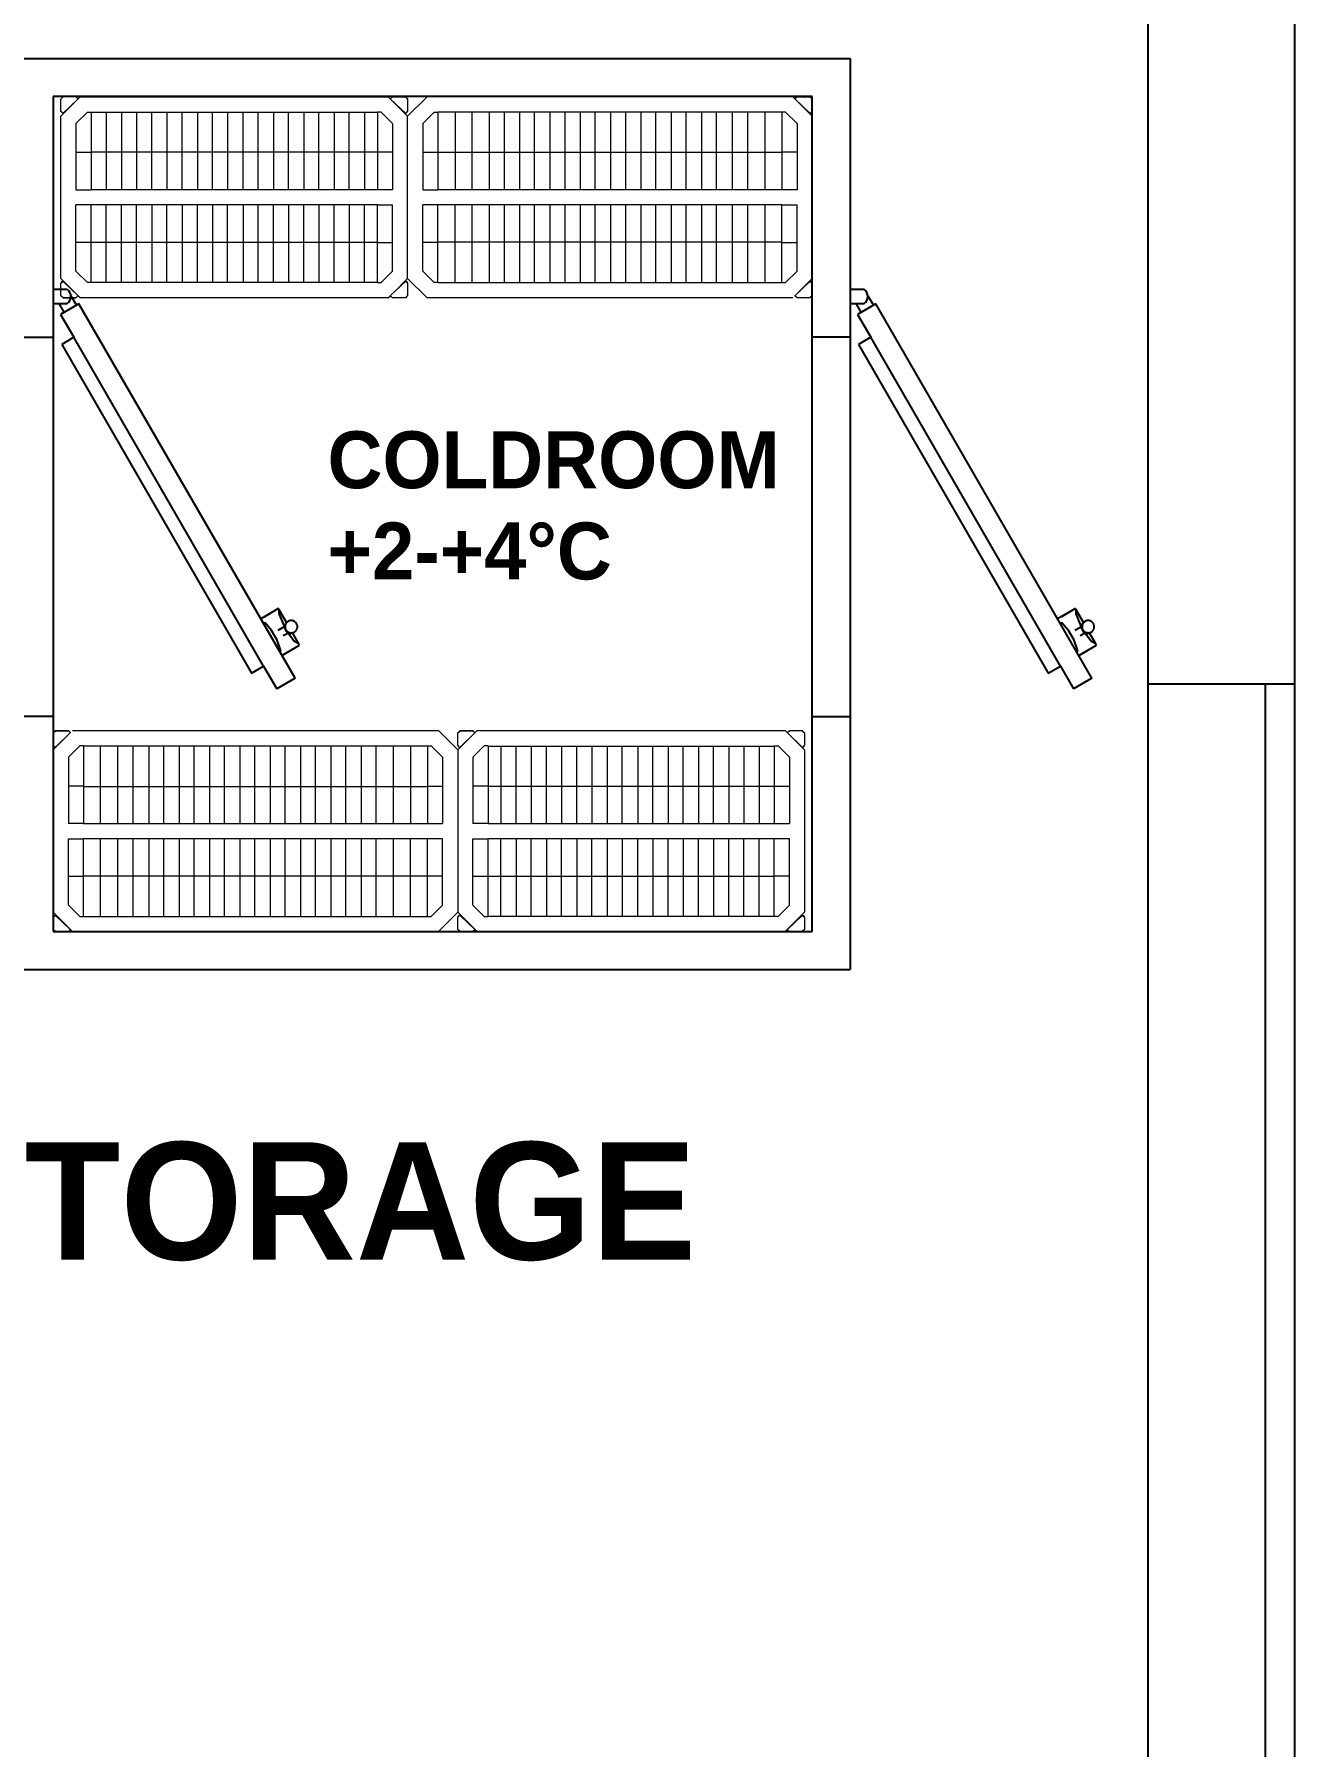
# Model space of a CAD drawing. Header units: inches. Extents: x 484217 to 497210, y -26946 to -21493.
# Drawn here: x 494274.1 to 494370.8, y -26048.6 to -25917.3 of the extents above; entities that cross this region are included whole.
import ezdxf

# ---------------------------------------------------------------- set-up
doc = ezdxf.new("R2010")
doc.units = ezdxf.units.IN
doc.header["$LTSCALE"] = 20
doc.header["$MEASUREMENT"] = 0
doc.linetypes.add('AUSGEZOGEN', pattern=[0])
for name, color, linetype in [('A-Door', 1, 'Continuous'), ('A-GLASS', 4, 'Continuous'), ('A-WALL', 7, 'Continuous'), ('I-WALL-IN', 3, 'Continuous'), ('k3-coldrooms', 3, 'Continuous'), ('K3-TEXT', 167, 'AUSGEZOGEN')]:
    doc.layers.add(name, color=color, linetype=linetype)
doc.layers.add('TC-EQUIPMENT', color=251, linetype='Continuous', lineweight=5)
doc.styles.get("Standard").update_dxf_attribs({"font": ''})
doc.styles.get('Standard').set_extended_font_data('MicrogrammaSSi', bold=True)

msp = doc.modelspace()

# ---------------------------------------------------------------- linework, layer by layer
at = {"layer": 'A-Door', "linetype": 'AUSGEZOGEN'}
for p, q in [((494336.7, -25929.49), (494336.7, -25930.12)), ((494336.7, -25929.49), (494336.7, -25930.12)), ((494276.68, -25936.86), (494275.6, -25936.86)), ((494275.6, -25936.87), (494275.6, -25937.94)), ((494275.6, -25936.87), (494275.6, -25937.94)), ((494276.68, -25936.87), (494275.6, -25936.87)), ((494337.78, -25936.86), (494336.7, -25936.86)), ((494337.78, -25936.87), (494336.7, -25936.87)), ((494275.6, -25937.94), (494276.68, -25937.95)), ((494276.44, -25938.61), (494276.06, -25937.95)), ((494277.57, -25937.96), (494276.16, -25938.77)), ((494276.96, -25937.35), (494277.38, -25938.07)), ((494294.14, -25966.67), (494277.57, -25937.96)), ((494336.7, -25937.94), (494337.78, -25937.95)), ((494337.54, -25938.61), (494337.15, -25937.95)), ((494338.67, -25937.96), (494337.26, -25938.77)), ((494338.05, -25937.35), (494338.48, -25938.07)), ((494355.24, -25966.67), (494338.67, -25937.96)), ((494276.16, -25938.77), (494277.18, -25940.53)), ((494337.26, -25938.77), (494338.28, -25940.53)), ((494277.19, -25940.53), (494276.25, -25941.07)), ((494291.73, -25965.73), (494277.19, -25940.53)), ((494338.29, -25940.53), (494337.35, -25941.07)), ((494352.83, -25965.73), (494338.29, -25940.53)), ((494276.25, -25941.07), (494290.79, -25966.27)), ((494337.35, -25941.07), (494351.89, -25966.27)), ((494292.87, -25961.32), (494291.51, -25962.11)), ((494291.82, -25961.93), (494292.85, -25961.33)), ((494292.85, -25961.33), (494292.85, -25961.33)), ((494292.86, -25961.33), (494292.85, -25961.33)), ((494292.93, -25961.43), (494292.87, -25961.32)), ((494292.92, -25961.79), (494292.93, -25961.43)), ((494292.92, -25961.79), (494293.22, -25962.49)), ((494293.49, -25962.39), (494292.93, -25961.43)), ((494353.97, -25961.32), (494352.61, -25962.11)), ((494352.92, -25961.93), (494353.95, -25961.33)), ((494353.95, -25961.33), (494353.95, -25961.33)), ((494353.96, -25961.33), (494353.95, -25961.33)), ((494354.03, -25961.43), (494353.97, -25961.32)), ((494354.02, -25961.79), (494354.03, -25961.43)), ((494354.02, -25961.79), (494354.32, -25962.49)), ((494354.58, -25962.39), (494354.03, -25961.43)), ((494291.66, -25962.36), (494291.84, -25962.42)), ((494292.34, -25963), (494291.84, -25962.42)), ((494292.78, -25963.75), (494292.34, -25963)), ((494293.31, -25962.73), (494292.83, -25963.01)), ((494293.22, -25962.49), (494293.29, -25962.62)), ((494293.23, -25963.4), (494293.59, -25963.2)), ((494293.5, -25962.38), (494293.28, -25962.64)), ((494293.28, -25962.64), (494293.35, -25962.86)), ((494293.28, -25962.64), (494293.28, -25962.64)), ((494293.35, -25962.86), (494293.47, -25963.08)), ((494293.39, -25962.59), (494293.38, -25962.63)), ((494293.38, -25962.63), (494293.38, -25962.68)), ((494293.38, -25962.68), (494293.38, -25962.72)), ((494293.38, -25962.72), (494293.38, -25962.76)), ((494293.38, -25962.76), (494293.38, -25962.8)), ((494293.38, -25962.8), (494293.39, -25962.84)), ((494293.41, -25962.55), (494293.39, -25962.59)), ((494293.39, -25962.84), (494293.41, -25962.88)), ((494293.42, -25962.52), (494293.41, -25962.55)), ((494293.41, -25962.88), (494293.42, -25962.92)), ((494293.44, -25962.48), (494293.42, -25962.52)), ((494293.42, -25962.92), (494293.44, -25962.95)), ((494293.46, -25962.44), (494293.44, -25962.48)), ((494293.44, -25962.95), (494293.46, -25962.99)), ((494293.49, -25962.41), (494293.46, -25962.44)), ((494293.46, -25962.99), (494293.49, -25963.02)), ((494293.47, -25963.08), (494293.63, -25963.25)), ((494293.52, -25962.38), (494293.49, -25962.41)), ((494293.49, -25963.02), (494293.52, -25963.05)), ((494293.51, -25962.37), (494293.5, -25962.38)), ((494293.55, -25962.35), (494293.52, -25962.38)), ((494293.52, -25963.05), (494293.55, -25963.08)), ((494293.58, -25962.33), (494293.55, -25962.35)), ((494293.55, -25963.08), (494293.58, -25963.1)), ((494293.61, -25962.31), (494293.58, -25962.33)), ((494293.58, -25963.1), (494293.61, -25963.13)), ((494293.65, -25962.29), (494293.61, -25962.31)), ((494293.61, -25963.13), (494293.65, -25963.14)), ((494293.63, -25963.25), (494293.65, -25963.26)), ((494293.69, -25962.27), (494293.65, -25962.29)), ((494293.65, -25963.14), (494293.69, -25963.16)), ((494293.65, -25963.26), (494293.94, -25963.22)), ((494293.66, -25963.26), (494294.11, -25963.85)), ((494293.73, -25962.26), (494293.69, -25962.27)), ((494293.69, -25963.16), (494293.73, -25963.17)), ((494293.77, -25962.25), (494293.73, -25962.26)), ((494293.73, -25963.17), (494293.77, -25963.18)), ((494293.81, -25962.25), (494293.77, -25962.25)), ((494293.77, -25963.18), (494293.81, -25963.19)), ((494293.85, -25962.24), (494293.81, -25962.25)), ((494293.85, -25963.19), (494293.81, -25963.19)), ((494293.89, -25962.25), (494293.85, -25962.24)), ((494293.85, -25963.19), (494293.89, -25963.19)), ((494293.93, -25962.25), (494293.89, -25962.25)), ((494293.89, -25963.19), (494293.93, -25963.18)), ((494293.97, -25962.26), (494293.93, -25962.25)), ((494293.93, -25963.18), (494293.97, -25963.17)), ((494293.98, -25963.19), (494293.94, -25963.22)), ((494294.43, -25964.02), (494293.96, -25963.2)), ((494294.01, -25962.27), (494293.97, -25962.26)), ((494293.97, -25963.17), (494294.01, -25963.16)), ((494294.05, -25962.29), (494294.01, -25962.27)), ((494294.01, -25963.16), (494294.05, -25963.14)), ((494294.09, -25962.31), (494294.05, -25962.29)), ((494294.05, -25963.14), (494294.09, -25963.13)), ((494294.12, -25962.33), (494294.09, -25962.31)), ((494294.09, -25963.13), (494294.12, -25963.1)), ((494294.15, -25962.35), (494294.12, -25962.33)), ((494294.12, -25963.1), (494294.15, -25963.08)), ((494294.18, -25962.38), (494294.15, -25962.35)), ((494294.15, -25963.08), (494294.18, -25963.05)), ((494294.21, -25962.41), (494294.18, -25962.38)), ((494294.18, -25963.05), (494294.21, -25963.02)), ((494294.24, -25962.44), (494294.21, -25962.41)), ((494294.21, -25963.02), (494294.24, -25962.99)), ((494294.26, -25962.48), (494294.24, -25962.44)), ((494294.24, -25962.99), (494294.26, -25962.95)), ((494294.28, -25962.52), (494294.26, -25962.48)), ((494294.26, -25962.95), (494294.28, -25962.92)), ((494294.29, -25962.56), (494294.28, -25962.52)), ((494294.28, -25962.92), (494294.29, -25962.88)), ((494294.31, -25962.59), (494294.29, -25962.56)), ((494294.29, -25962.88), (494294.31, -25962.84)), ((494294.32, -25962.63), (494294.31, -25962.59)), ((494294.31, -25962.84), (494294.32, -25962.8)), ((494294.32, -25962.68), (494294.32, -25962.63)), ((494294.32, -25962.72), (494294.32, -25962.68)), ((494294.32, -25962.76), (494294.32, -25962.72)), ((494294.32, -25962.8), (494294.32, -25962.76)), ((494352.75, -25962.36), (494352.94, -25962.42)), ((494353.44, -25963), (494352.94, -25962.42)), ((494353.88, -25963.75), (494353.44, -25963)), ((494354.41, -25962.73), (494353.93, -25963.01)), ((494354.32, -25962.49), (494354.39, -25962.62)), ((494354.33, -25963.4), (494354.68, -25963.2)), ((494354.59, -25962.38), (494354.38, -25962.64)), ((494354.38, -25962.64), (494354.45, -25962.86)), ((494354.38, -25962.64), (494354.38, -25962.64)), ((494354.45, -25962.86), (494354.57, -25963.08)), ((494354.49, -25962.59), (494354.48, -25962.63)), ((494354.48, -25962.63), (494354.48, -25962.68)), ((494354.48, -25962.68), (494354.48, -25962.72)), ((494354.48, -25962.72), (494354.48, -25962.76)), ((494354.48, -25962.76), (494354.48, -25962.8)), ((494354.48, -25962.8), (494354.49, -25962.84)), ((494354.5, -25962.55), (494354.49, -25962.59)), ((494354.49, -25962.84), (494354.5, -25962.88)), ((494354.52, -25962.52), (494354.5, -25962.55)), ((494354.5, -25962.88), (494354.52, -25962.92)), ((494354.54, -25962.48), (494354.52, -25962.52)), ((494354.52, -25962.92), (494354.54, -25962.95)), ((494354.56, -25962.44), (494354.54, -25962.48)), ((494354.54, -25962.95), (494354.56, -25962.99)), ((494354.59, -25962.41), (494354.56, -25962.44)), ((494354.56, -25962.99), (494354.59, -25963.02)), ((494354.57, -25963.08), (494354.73, -25963.25)), ((494354.61, -25962.37), (494354.59, -25962.38)), ((494354.61, -25962.38), (494354.59, -25962.41)), ((494354.59, -25963.02), (494354.61, -25963.05)), ((494354.64, -25962.35), (494354.61, -25962.38)), ((494354.61, -25963.05), (494354.64, -25963.08)), ((494354.68, -25962.33), (494354.64, -25962.35)), ((494354.64, -25963.08), (494354.68, -25963.1)), ((494354.71, -25962.31), (494354.68, -25962.33)), ((494354.68, -25963.1), (494354.71, -25963.13)), ((494354.75, -25962.29), (494354.71, -25962.31)), ((494354.71, -25963.13), (494354.75, -25963.14)), ((494354.73, -25963.25), (494354.75, -25963.26)), ((494354.79, -25962.27), (494354.75, -25962.29)), ((494354.75, -25963.14), (494354.79, -25963.16)), ((494354.75, -25963.26), (494355.04, -25963.22)), ((494354.76, -25963.26), (494355.21, -25963.85)), ((494354.83, -25962.26), (494354.79, -25962.27)), ((494354.79, -25963.16), (494354.83, -25963.17)), ((494354.87, -25962.25), (494354.83, -25962.26)), ((494354.83, -25963.17), (494354.87, -25963.18)), ((494354.91, -25962.25), (494354.87, -25962.25)), ((494354.87, -25963.18), (494354.91, -25963.19)), ((494354.95, -25962.24), (494354.91, -25962.25)), ((494354.95, -25963.19), (494354.91, -25963.19)), ((494354.99, -25962.25), (494354.95, -25962.24)), ((494354.95, -25963.19), (494354.99, -25963.19)), ((494355.03, -25962.25), (494354.99, -25962.25)), ((494354.99, -25963.19), (494355.03, -25963.18)), ((494355.07, -25962.26), (494355.03, -25962.25)), ((494355.03, -25963.18), (494355.07, -25963.17)), ((494355.08, -25963.19), (494355.04, -25963.22)), ((494355.53, -25964.02), (494355.06, -25963.2)), ((494355.11, -25962.27), (494355.07, -25962.26)), ((494355.07, -25963.17), (494355.11, -25963.16)), ((494355.15, -25962.29), (494355.11, -25962.27)), ((494355.11, -25963.16), (494355.15, -25963.14)), ((494355.18, -25962.31), (494355.15, -25962.29)), ((494355.15, -25963.14), (494355.18, -25963.13)), ((494355.22, -25962.33), (494355.18, -25962.31)), ((494355.18, -25963.13), (494355.22, -25963.1)), ((494355.25, -25962.35), (494355.22, -25962.33)), ((494355.22, -25963.1), (494355.25, -25963.08)), ((494355.28, -25962.38), (494355.25, -25962.35)), ((494355.25, -25963.08), (494355.28, -25963.05)), ((494355.31, -25962.41), (494355.28, -25962.38)), ((494355.28, -25963.05), (494355.31, -25963.02)), ((494355.34, -25962.44), (494355.31, -25962.41)), ((494355.31, -25963.02), (494355.34, -25962.99)), ((494355.36, -25962.48), (494355.34, -25962.44)), ((494355.34, -25962.99), (494355.36, -25962.95)), ((494355.38, -25962.52), (494355.36, -25962.48)), ((494355.36, -25962.95), (494355.38, -25962.92)), ((494355.39, -25962.56), (494355.38, -25962.52)), ((494355.38, -25962.92), (494355.39, -25962.88)), ((494355.41, -25962.59), (494355.39, -25962.56)), ((494355.39, -25962.88), (494355.41, -25962.84)), ((494355.41, -25962.63), (494355.41, -25962.59)), ((494355.42, -25962.68), (494355.41, -25962.63)), ((494355.41, -25962.8), (494355.42, -25962.76)), ((494355.41, -25962.84), (494355.41, -25962.8)), ((494355.42, -25962.72), (494355.42, -25962.68)), ((494355.42, -25962.76), (494355.42, -25962.72)), ((494293.03, -25964.48), (494292.78, -25963.75)), ((494293.03, -25964.48), (494292.98, -25964.66)), ((494293.13, -25964.92), (494294.49, -25964.14)), ((494294.43, -25964.02), (494294.11, -25963.85)), ((494294.49, -25964.14), (494294.43, -25964.02)), ((494354.13, -25964.48), (494353.88, -25963.75)), ((494354.13, -25964.48), (494354.08, -25964.66)), ((494354.23, -25964.92), (494355.59, -25964.14)), ((494355.53, -25964.02), (494355.21, -25963.85)), ((494355.59, -25964.14), (494355.53, -25964.02)), ((494290.79, -25966.27), (494291.73, -25965.73)), ((494291.73, -25965.73), (494292.74, -25967.48)), ((494351.89, -25966.27), (494352.83, -25965.73)), ((494352.83, -25965.73), (494353.83, -25967.48)), ((494294.14, -25966.67), (494292.74, -25967.48)), ((494355.24, -25966.67), (494353.83, -25967.48))]:
    msp.add_line(p, q, dxfattribs=at)
for centre in [(494276.29, -25937.4), (494337.39, -25937.4)]:
    msp.add_arc(centre, 0.668, 305.9062, 54.0042, dxfattribs=at)
at = {"layer": 'A-GLASS'}
for p, q in [((494359.54, -26365.35, 6.93), (494359.54, -25967.1, 6.93)), ((494368.54, -26365.35, 6.93), (494368.54, -25967.1, 6.93)), ((494370.79, -26365.35, 6.93), (494370.79, -25967.1, 6.93))]:
    msp.add_line(p, q, dxfattribs=at)
at = {"layer": 'A-WALL'}
msp.add_line((494359.54, -25967.1, 6.93), (494370.79, -25967.1, 6.93), dxfattribs=at)
at = {"layer": 'I-WALL-IN'}
for p, q in [((494359.54, -25967.1, 6.93), (494359.54, -25904.1, 6.93)), ((494370.79, -25967.1, 6.93), (494370.79, -25904.1, 6.93))]:
    msp.add_line(p, q, dxfattribs=at)
at = {"layer": 'k3-coldrooms', "linetype": 'AUSGEZOGEN'}
for p, q in [((494211.59, -25919.17), (494336.7, -25919.17)), ((494336.7, -25919.17), (494336.7, -25959.91)), ((494275.6, -25922.08), (494275.6, -25986.09)), ((494333.79, -25922.08), (494275.6, -25922.08)), ((494333.79, -25986.09), (494333.79, -25922.08)), ((494272.69, -25940.51), (494275.6, -25940.51)), ((494336.7, -25940.51), (494333.79, -25940.51)), ((494275.6, -25969.6), (494272.69, -25969.6)), ((494333.79, -25969.6), (494336.7, -25969.6)), ((494275.6, -25986.09), (494333.79, -25986.09)), ((494211.59, -25989), (494336.7, -25989))]:
    msp.add_line(p, q, dxfattribs=at)
at = {"layer": 'k3-coldrooms'}
msp.add_line((494336.7, -25959.91), (494336.7, -25989), dxfattribs=at)
at = {"layer": 'TC-EQUIPMENT'}
for p, q in [((494276.18, -25922.27), (494276.36, -25922.09)), ((494277.66, -25922.09), (494276.18, -25923.58)), ((494276.18, -25923.21), (494276.18, -25922.27)), ((494277.34, -25922.09), (494276.36, -25922.09)), ((494277.49, -25922.27), (494276.36, -25923.34)), ((494277.49, -25922.24), (494277.34, -25922.09)), ((494277.49, -25922.24), (494277.49, -25922.27)), ((494277.66, -25922.09), (494301.29, -25922.09)), ((494301.29, -25922.09), (494302.77, -25923.58)), ((494301.47, -25922.24), (494301.61, -25922.09)), ((494301.47, -25922.24), (494301.47, -25922.27)), ((494302.6, -25923.34), (494301.47, -25922.27)), ((494301.61, -25922.09), (494302.6, -25922.09)), ((494302.6, -25922.09), (494302.77, -25922.27)), ((494304.26, -25922.09), (494302.77, -25923.58)), ((494302.77, -25922.27), (494302.77, -25923.21)), ((494332.31, -25922.09), (494304.26, -25922.09)), ((494332.31, -25922.09), (494333.79, -25923.58)), ((494332.45, -25922.22), (494332.58, -25922.13)), ((494332.45, -25922.22), (494332.45, -25922.24)), ((494332.48, -25922.24), (494332.63, -25922.09)), ((494332.48, -25922.24), (494332.48, -25922.27)), ((494333.62, -25923.34), (494332.48, -25922.27)), ((494332.63, -25922.09), (494333.62, -25922.09)), ((494333.59, -25923.33), (494332.72, -25922.5)), ((494333.62, -25922.09), (494333.79, -25922.27)), ((494333.79, -25922.27), (494333.79, -25923.21)), ((494276.33, -25923.34), (494276.18, -25923.2)), ((494276.3, -25923.33), (494276.18, -25923.21)), ((494276.18, -25936.02), (494276.18, -25923.58)), ((494276.31, -25923.33), (494276.3, -25923.33)), ((494276.36, -25923.34), (494276.33, -25923.34)), ((494277.34, -25924.13), (494278.22, -25923.26)), ((494278.22, -25923.26), (494278.51, -25923.26)), ((494278.51, -25923.26), (494300.45, -25923.26)), ((494278.51, -25923.26), (494278.51, -25929.22)), ((494279.67, -25923.26), (494279.67, -25929.2)), ((494280.83, -25923.26), (494280.83, -25929.2)), ((494281.99, -25923.26), (494281.99, -25929.2)), ((494283.16, -25929.2), (494283.16, -25923.26)), ((494284.32, -25923.26), (494284.32, -25929.2)), ((494285.48, -25929.2), (494285.48, -25923.26)), ((494286.65, -25923.26), (494286.65, -25929.2)), ((494287.81, -25929.2), (494287.81, -25923.26)), ((494288.97, -25923.26), (494288.97, -25929.2)), ((494290.16, -25929.2), (494290.16, -25923.26)), ((494291.32, -25929.2), (494291.32, -25923.26)), ((494292.49, -25923.26), (494292.49, -25929.2)), ((494293.65, -25929.2), (494293.65, -25923.26)), ((494294.81, -25923.26), (494294.81, -25929.2)), ((494295.97, -25929.2), (494295.97, -25923.26)), ((494297.14, -25923.26), (494297.14, -25929.2)), ((494298.3, -25929.2), (494298.3, -25923.26)), ((494299.46, -25923.26), (494299.46, -25929.2)), ((494300.74, -25923.26), (494300.45, -25923.26)), ((494300.45, -25923.26), (494300.45, -25929.22)), ((494301.61, -25924.13), (494300.74, -25923.26)), ((494302.6, -25923.34), (494302.63, -25923.34)), ((494302.77, -25923.2), (494302.63, -25923.34)), ((494302.64, -25923.33), (494302.66, -25923.33)), ((494302.77, -25923.21), (494302.66, -25923.33)), ((494302.77, -25936.02), (494302.77, -25923.58)), ((494302.77, -25936.02), (494302.77, -25923.58)), ((494303.94, -25924.14), (494304.81, -25923.26)), ((494304.81, -25923.26), (494305.1, -25923.26)), ((494305.1, -25923.26), (494305.1, -25929.22)), ((494331.46, -25923.26), (494305.1, -25923.26)), ((494306.41, -25923.26), (494306.41, -25929.2)), ((494307.72, -25929.2), (494307.72, -25923.26)), ((494309.02, -25923.26), (494309.02, -25929.2)), ((494310.19, -25929.2), (494310.19, -25923.26)), ((494311.35, -25923.26), (494311.35, -25929.2)), ((494312.51, -25929.2), (494312.51, -25923.26)), ((494313.68, -25923.26), (494313.68, -25929.2)), ((494314.84, -25929.2), (494314.84, -25923.26)), ((494316, -25923.26), (494316, -25929.2)), ((494317.16, -25929.2), (494317.16, -25923.26)), ((494318.33, -25923.26), (494318.33, -25929.2)), ((494319.49, -25929.2), (494319.49, -25923.26)), ((494320.65, -25923.26), (494320.65, -25929.2)), ((494321.81, -25929.2), (494321.81, -25923.26)), ((494322.98, -25923.26), (494322.98, -25929.2)), ((494324.14, -25929.2), (494324.14, -25923.26)), ((494325.3, -25923.26), (494325.3, -25929.2)), ((494326.46, -25929.2), (494326.46, -25923.26)), ((494327.66, -25923.26), (494327.66, -25929.2)), ((494328.85, -25929.2), (494328.85, -25923.26)), ((494330.16, -25923.26), (494330.16, -25929.2)), ((494331.75, -25923.26), (494331.46, -25923.26)), ((494331.46, -25923.26), (494331.46, -25929.22)), ((494332.63, -25924.14), (494331.75, -25923.26)), ((494333.59, -25923.33), (494333.6, -25923.33)), ((494333.64, -25923.34), (494333.62, -25923.34)), ((494333.79, -25923.2), (494333.64, -25923.34)), ((494333.79, -25923.21), (494333.75, -25923.24)), ((494333.79, -25936.02), (494333.79, -25923.58)), ((494277.34, -25924.13), (494277.34, -25929.22)), ((494301.61, -25924.13), (494301.61, -25929.22)), ((494303.94, -25924.14), (494303.94, -25929.22)), ((494332.63, -25924.14), (494332.63, -25929.22)), ((494277.34, -25926.35), (494278.51, -25926.35)), ((494300.45, -25926.35), (494278.51, -25926.35)), ((494301.61, -25926.35), (494300.45, -25926.35)), ((494303.94, -25926.35), (494305.1, -25926.35)), ((494305.1, -25926.35), (494331.46, -25926.35)), ((494332.63, -25926.35), (494331.46, -25926.35)), ((494277.34, -25929.22), (494278.51, -25929.22)), ((494278.51, -25930.38), (494277.34, -25930.38)), ((494277.34, -25935.47), (494277.34, -25930.38)), ((494278.51, -25929.2), (494300.45, -25929.2)), ((494300.45, -25930.37), (494278.51, -25930.37)), ((494278.51, -25936.34), (494278.51, -25930.38)), ((494279.67, -25936.32), (494279.67, -25930.37)), ((494280.83, -25936.32), (494280.83, -25930.37)), ((494281.99, -25936.32), (494281.99, -25930.37)), ((494283.16, -25930.37), (494283.16, -25936.32)), ((494284.32, -25936.32), (494284.32, -25930.37)), ((494285.48, -25930.37), (494285.48, -25936.32)), ((494286.65, -25936.32), (494286.65, -25930.37)), ((494287.81, -25930.37), (494287.81, -25936.32)), ((494288.97, -25936.32), (494288.97, -25930.37)), ((494290.16, -25930.37), (494290.16, -25936.32)), ((494291.32, -25936.32), (494291.32, -25930.37)), ((494292.49, -25936.32), (494292.49, -25930.37)), ((494293.65, -25930.37), (494293.65, -25936.32)), ((494294.81, -25936.32), (494294.81, -25930.37)), ((494295.97, -25930.37), (494295.97, -25936.32)), ((494297.14, -25936.32), (494297.14, -25930.37)), ((494298.3, -25930.37), (494298.3, -25936.32)), ((494299.46, -25936.32), (494299.46, -25930.37)), ((494301.61, -25929.22), (494300.45, -25929.22)), ((494300.45, -25930.38), (494301.61, -25930.38)), ((494300.45, -25936.34), (494300.45, -25930.38)), ((494301.61, -25935.47), (494301.61, -25930.38)), ((494303.94, -25929.22), (494305.1, -25929.22)), ((494305.1, -25930.38), (494303.94, -25930.38)), ((494303.94, -25935.47), (494303.94, -25930.38)), ((494305.1, -25929.2), (494331.46, -25929.2)), ((494331.46, -25930.37), (494305.1, -25930.37)), ((494305.1, -25936.34), (494305.1, -25930.38)), ((494306.41, -25936.32), (494306.41, -25930.37)), ((494307.72, -25936.32), (494307.72, -25930.37)), ((494309.02, -25930.37), (494309.02, -25936.32)), ((494310.19, -25936.32), (494310.19, -25930.37)), ((494311.35, -25930.37), (494311.35, -25936.32)), ((494312.51, -25936.32), (494312.51, -25930.37)), ((494313.68, -25930.37), (494313.68, -25936.32)), ((494314.84, -25936.32), (494314.84, -25930.37)), ((494316, -25930.37), (494316, -25936.32)), ((494317.16, -25936.32), (494317.16, -25930.37)), ((494318.33, -25930.37), (494318.33, -25936.32)), ((494319.49, -25936.32), (494319.49, -25930.37)), ((494320.65, -25930.37), (494320.65, -25936.32)), ((494321.81, -25936.32), (494321.81, -25930.37)), ((494322.98, -25930.37), (494322.98, -25936.32)), ((494324.14, -25936.32), (494324.14, -25930.37)), ((494325.3, -25930.37), (494325.3, -25936.32)), ((494326.46, -25936.32), (494326.46, -25930.37)), ((494327.66, -25930.37), (494327.66, -25936.32)), ((494328.85, -25936.32), (494328.85, -25930.37)), ((494330.16, -25930.37), (494330.16, -25936.32)), ((494332.63, -25929.22), (494331.46, -25929.22)), ((494331.46, -25930.38), (494332.63, -25930.38)), ((494331.46, -25936.34), (494331.46, -25930.38)), ((494332.63, -25935.47), (494332.63, -25930.38)), ((494278.51, -25933.25), (494277.34, -25933.25)), ((494278.51, -25933.23), (494300.45, -25933.23)), ((494300.45, -25933.25), (494301.61, -25933.25)), ((494305.1, -25933.25), (494303.94, -25933.25)), ((494331.46, -25933.23), (494305.1, -25933.23)), ((494331.46, -25933.25), (494332.63, -25933.25)), ((494278.22, -25936.34), (494277.34, -25935.47)), ((494300.74, -25936.34), (494301.61, -25935.47)), ((494304.81, -25936.34), (494303.94, -25935.47)), ((494331.75, -25936.34), (494332.63, -25935.47)), ((494277.23, -25937.07), (494276.18, -25936.02)), ((494276.18, -25936.39), (494276.33, -25936.24)), ((494276.18, -25937.32), (494276.18, -25936.39)), ((494276.21, -25936.36), (494276.3, -25936.23)), ((494276.3, -25936.23), (494276.36, -25936.23)), ((494276.33, -25936.24), (494276.36, -25936.24)), ((494276.36, -25936.23), (494276.64, -25936.51)), ((494277.49, -25937.32), (494276.36, -25936.24)), ((494278.51, -25936.34), (494278.22, -25936.34)), ((494300.45, -25936.32), (494278.51, -25936.32)), ((494300.45, -25936.34), (494300.74, -25936.34)), ((494301.47, -25937.32), (494302.6, -25936.24)), ((494302.77, -25936.02), (494301.73, -25937.07)), ((494302.32, -25936.51), (494302.6, -25936.23)), ((494302.66, -25936.23), (494302.6, -25936.23)), ((494302.63, -25936.24), (494302.6, -25936.24)), ((494302.63, -25936.24), (494302.77, -25936.39)), ((494302.66, -25936.23), (494302.75, -25936.36)), ((494304.26, -25937.51), (494302.77, -25936.02)), ((494302.77, -25936.39), (494302.77, -25937.32)), ((494305.1, -25936.34), (494304.81, -25936.34)), ((494305.1, -25936.32), (494331.46, -25936.32)), ((494331.46, -25936.34), (494331.75, -25936.34)), ((494332.48, -25937.32), (494333.62, -25936.24)), ((494332.74, -25937.07), (494333.79, -25936.02)), ((494333.46, -25936.35), (494333.59, -25936.23)), ((494333.62, -25936.23), (494333.59, -25936.23)), ((494333.62, -25936.23), (494333.63, -25936.24)), ((494333.64, -25936.24), (494333.62, -25936.24)), ((494333.64, -25936.24), (494333.79, -25936.39)), ((494333.79, -25936.39), (494333.79, -25937.32)), ((494276.36, -25937.5), (494276.18, -25937.32)), ((494276.36, -25937.51), (494276.18, -25937.34)), ((494276.36, -25937.5), (494277.34, -25937.5)), ((494277.34, -25937.51), (494276.36, -25937.51)), ((494277.49, -25937.35), (494277.34, -25937.5)), ((494277.37, -25937.47), (494277.34, -25937.51)), ((494277.49, -25937.34), (494277.49, -25937.35)), ((494277.66, -25937.51), (494277.49, -25937.34)), ((494301.29, -25937.51), (494277.66, -25937.51)), ((494301.29, -25937.51), (494301.47, -25937.34)), ((494301.47, -25937.35), (494301.47, -25937.32)), ((494301.61, -25937.5), (494301.47, -25937.35)), ((494301.61, -25937.51), (494301.58, -25937.47)), ((494302.6, -25937.5), (494301.61, -25937.5)), ((494302.6, -25937.51), (494301.61, -25937.51)), ((494302.77, -25937.32), (494302.6, -25937.5)), ((494302.77, -25937.34), (494302.6, -25937.51)), ((494332.31, -25937.51), (494304.26, -25937.51)), ((494332.63, -25937.51), (494332.47, -25937.35)), ((494332.48, -25937.35), (494332.48, -25937.32)), ((494332.63, -25937.5), (494332.48, -25937.35)), ((494333.62, -25937.5), (494332.63, -25937.5)), ((494333.62, -25937.51), (494332.63, -25937.51)), ((494333.79, -25937.32), (494333.62, -25937.5)), ((494333.79, -25937.34), (494333.62, -25937.51)), ((494275.6, -25970.85), (494275.77, -25970.67)), ((494275.6, -25970.86), (494275.77, -25970.69)), ((494275.6, -25971.79), (494275.6, -25970.86)), ((494276.65, -25971.11), (494275.6, -25972.16)), ((494275.77, -25970.67), (494276.76, -25970.67)), ((494275.77, -25970.69), (494276.76, -25970.69)), ((494276.91, -25970.86), (494275.77, -25971.94)), ((494276.76, -25970.67), (494276.92, -25970.83)), ((494276.76, -25970.69), (494276.91, -25970.83)), ((494276.91, -25970.83), (494276.91, -25970.86)), ((494277.08, -25970.67), (494305.13, -25970.67)), ((494305.13, -25970.67), (494306.61, -25972.16)), ((494306.61, -25970.85), (494306.79, -25970.67)), ((494306.61, -25970.86), (494306.79, -25970.69)), ((494306.61, -25971.79), (494306.61, -25970.86)), ((494306.61, -25972.16), (494307.66, -25971.11)), ((494306.79, -25970.67), (494307.78, -25970.67)), ((494306.79, -25970.69), (494307.78, -25970.69)), ((494307.92, -25970.86), (494306.79, -25971.94)), ((494307.78, -25970.67), (494307.81, -25970.72)), ((494307.78, -25970.69), (494307.92, -25970.83)), ((494308.1, -25970.67), (494307.92, -25970.85)), ((494307.92, -25970.83), (494307.92, -25970.86)), ((494308.1, -25970.67), (494331.72, -25970.67)), ((494331.72, -25970.67), (494331.9, -25970.85)), ((494331.9, -25970.83), (494332.04, -25970.69)), ((494331.9, -25970.85), (494331.9, -25970.83)), ((494331.9, -25970.86), (494333.03, -25971.94)), ((494332.02, -25970.72), (494332.04, -25970.67)), ((494332.04, -25970.67), (494333.03, -25970.67)), ((494333.03, -25970.69), (494332.04, -25970.69)), ((494332.16, -25971.11), (494333.21, -25972.16)), ((494333.03, -25970.67), (494333.21, -25970.85)), ((494333.03, -25970.69), (494333.21, -25970.86)), ((494333.21, -25970.86), (494333.21, -25971.79)), ((494275.74, -25971.94), (494275.6, -25971.79)), ((494275.6, -25972.16), (494275.6, -25984.6)), ((494275.74, -25971.94), (494275.77, -25971.94)), ((494275.77, -25971.95), (494275.76, -25971.94)), ((494275.77, -25971.95), (494275.8, -25971.95)), ((494275.93, -25971.83), (494275.8, -25971.95)), ((494277.63, -25971.84), (494276.76, -25972.72)), ((494277.93, -25971.84), (494277.63, -25971.84)), ((494277.93, -25971.84), (494277.93, -25977.8)), ((494304.29, -25971.87), (494277.93, -25971.87)), ((494279.23, -25977.81), (494279.23, -25971.87)), ((494280.54, -25971.87), (494280.54, -25977.81)), ((494281.73, -25977.81), (494281.73, -25971.87)), ((494282.92, -25971.87), (494282.92, -25977.81)), ((494284.09, -25977.81), (494284.09, -25971.87)), ((494285.25, -25971.87), (494285.25, -25977.81)), ((494286.41, -25977.81), (494286.41, -25971.87)), ((494287.57, -25971.87), (494287.57, -25977.81)), ((494288.74, -25977.81), (494288.74, -25971.87)), ((494289.9, -25971.87), (494289.9, -25977.81)), ((494291.06, -25977.81), (494291.06, -25971.87)), ((494292.23, -25971.87), (494292.23, -25977.81)), ((494293.39, -25977.81), (494293.39, -25971.87)), ((494294.55, -25971.87), (494294.55, -25977.81)), ((494295.71, -25977.81), (494295.71, -25971.87)), ((494296.88, -25971.87), (494296.88, -25977.81)), ((494298.04, -25977.81), (494298.04, -25971.87)), ((494299.2, -25971.87), (494299.2, -25977.81)), ((494300.36, -25977.81), (494300.36, -25971.87)), ((494301.67, -25971.87), (494301.67, -25977.81)), ((494302.98, -25971.87), (494302.98, -25977.81)), ((494304.29, -25971.84), (494304.58, -25971.84)), ((494304.29, -25971.84), (494304.29, -25977.8)), ((494304.58, -25971.84), (494305.45, -25972.72)), ((494306.76, -25971.94), (494306.61, -25971.79)), ((494306.61, -25972.16), (494306.61, -25984.6)), ((494306.61, -25972.16), (494306.61, -25984.6)), ((494306.73, -25971.95), (494306.64, -25971.82)), ((494306.73, -25971.95), (494306.79, -25971.95)), ((494306.76, -25971.94), (494306.79, -25971.94)), ((494307.07, -25971.67), (494306.79, -25971.95)), ((494308.65, -25971.84), (494307.78, -25972.72)), ((494308.94, -25971.84), (494308.65, -25971.84)), ((494308.94, -25971.84), (494308.94, -25977.8)), ((494308.94, -25971.87), (494330.88, -25971.87)), ((494309.93, -25971.87), (494309.93, -25977.81)), ((494311.09, -25977.81), (494311.09, -25971.87)), ((494312.25, -25971.87), (494312.25, -25977.81)), ((494313.41, -25977.81), (494313.41, -25971.87)), ((494314.58, -25971.87), (494314.58, -25977.81)), ((494315.74, -25977.81), (494315.74, -25971.87)), ((494316.9, -25971.87), (494316.9, -25977.81)), ((494318.07, -25971.87), (494318.07, -25977.81)), ((494319.23, -25977.81), (494319.23, -25971.87)), ((494320.42, -25971.87), (494320.42, -25977.81)), ((494321.58, -25977.81), (494321.58, -25971.87)), ((494322.74, -25971.87), (494322.74, -25977.81)), ((494323.91, -25977.81), (494323.91, -25971.87)), ((494325.07, -25971.87), (494325.07, -25977.81)), ((494326.23, -25977.81), (494326.23, -25971.87)), ((494327.39, -25971.87), (494327.39, -25977.81)), ((494328.56, -25971.87), (494328.56, -25977.81)), ((494329.72, -25971.87), (494329.72, -25977.81)), ((494330.88, -25971.84), (494331.17, -25971.84)), ((494330.88, -25971.84), (494330.88, -25977.8)), ((494331.17, -25971.84), (494332.04, -25972.72)), ((494333.03, -25971.95), (494332.75, -25971.67)), ((494333.06, -25971.94), (494333.03, -25971.94)), ((494333.09, -25971.95), (494333.03, -25971.95)), ((494333.21, -25971.79), (494333.06, -25971.94)), ((494333.18, -25971.82), (494333.09, -25971.95)), ((494333.21, -25972.16), (494333.21, -25984.6)), ((494276.76, -25972.72), (494276.76, -25977.8)), ((494305.45, -25972.72), (494305.45, -25977.8)), ((494307.78, -25972.72), (494307.78, -25977.8)), ((494332.04, -25972.72), (494332.04, -25977.8)), ((494277.93, -25974.94), (494276.76, -25974.94)), ((494277.93, -25974.96), (494304.29, -25974.96)), ((494304.29, -25974.94), (494305.45, -25974.94)), ((494308.94, -25974.94), (494307.78, -25974.94)), ((494330.88, -25974.96), (494308.94, -25974.96)), ((494330.88, -25974.94), (494332.04, -25974.94)), ((494277.93, -25977.8), (494276.76, -25977.8)), ((494276.76, -25978.97), (494277.93, -25978.97)), ((494276.76, -25984.05), (494276.76, -25978.97)), ((494277.93, -25977.81), (494304.29, -25977.81)), ((494277.93, -25984.92), (494277.93, -25978.97)), ((494304.29, -25978.98), (494277.93, -25978.98)), ((494279.23, -25984.93), (494279.23, -25978.98)), ((494280.54, -25978.98), (494280.54, -25984.93)), ((494281.73, -25984.93), (494281.73, -25978.98)), ((494282.92, -25978.98), (494282.92, -25984.93)), ((494284.09, -25984.93), (494284.09, -25978.98)), ((494285.25, -25978.98), (494285.25, -25984.93)), ((494286.41, -25984.93), (494286.41, -25978.98)), ((494287.57, -25978.98), (494287.57, -25984.93)), ((494288.74, -25984.93), (494288.74, -25978.98)), ((494289.9, -25978.98), (494289.9, -25984.93)), ((494291.06, -25984.93), (494291.06, -25978.98)), ((494292.23, -25978.98), (494292.23, -25984.93)), ((494293.39, -25984.93), (494293.39, -25978.98)), ((494294.55, -25978.98), (494294.55, -25984.93)), ((494295.71, -25984.93), (494295.71, -25978.98)), ((494296.88, -25978.98), (494296.88, -25984.93)), ((494298.04, -25984.93), (494298.04, -25978.98)), ((494299.2, -25978.98), (494299.2, -25984.93)), ((494300.36, -25984.93), (494300.36, -25978.98)), ((494301.67, -25978.98), (494301.67, -25984.93)), ((494302.98, -25984.93), (494302.98, -25978.98)), ((494304.29, -25977.8), (494305.45, -25977.8)), ((494305.45, -25978.97), (494304.29, -25978.97)), ((494304.29, -25984.92), (494304.29, -25978.97)), ((494305.45, -25984.05), (494305.45, -25978.97)), ((494308.94, -25977.8), (494307.78, -25977.8)), ((494307.78, -25978.97), (494308.94, -25978.97)), ((494307.78, -25984.05), (494307.78, -25978.97)), ((494308.94, -25977.81), (494330.88, -25977.81)), ((494308.94, -25984.92), (494308.94, -25978.97)), ((494330.88, -25978.98), (494308.94, -25978.98)), ((494309.93, -25984.93), (494309.93, -25978.98)), ((494311.09, -25978.98), (494311.09, -25984.93)), ((494312.25, -25984.93), (494312.25, -25978.98)), ((494313.41, -25978.98), (494313.41, -25984.93)), ((494314.58, -25984.93), (494314.58, -25978.98)), ((494315.74, -25978.98), (494315.74, -25984.93)), ((494316.9, -25984.93), (494316.9, -25978.98)), ((494318.07, -25978.98), (494318.07, -25984.93)), ((494319.23, -25978.98), (494319.23, -25984.93)), ((494320.42, -25984.93), (494320.42, -25978.98)), ((494321.58, -25978.98), (494321.58, -25984.93)), ((494322.74, -25984.93), (494322.74, -25978.98)), ((494323.91, -25978.98), (494323.91, -25984.93)), ((494325.07, -25984.93), (494325.07, -25978.98)), ((494326.23, -25978.98), (494326.23, -25984.93)), ((494327.39, -25984.93), (494327.39, -25978.98)), ((494328.56, -25984.93), (494328.56, -25978.98)), ((494329.72, -25984.93), (494329.72, -25978.98)), ((494330.88, -25977.8), (494332.04, -25977.8)), ((494332.04, -25978.97), (494330.88, -25978.97)), ((494330.88, -25984.92), (494330.88, -25978.97)), ((494332.04, -25984.05), (494332.04, -25978.97)), ((494276.76, -25981.83), (494277.93, -25981.83)), ((494304.29, -25981.84), (494277.93, -25981.84)), ((494305.45, -25981.83), (494304.29, -25981.83)), ((494307.78, -25981.83), (494308.94, -25981.83)), ((494308.94, -25981.84), (494330.88, -25981.84)), ((494332.04, -25981.83), (494330.88, -25981.83)), ((494276.76, -25984.05), (494277.63, -25984.92)), ((494305.45, -25984.05), (494304.58, -25984.92)), ((494307.78, -25984.05), (494308.65, -25984.92)), ((494332.04, -25984.05), (494331.17, -25984.92)), ((494277.08, -25986.09), (494275.6, -25984.6)), ((494275.6, -25984.98), (494275.74, -25984.84)), ((494275.6, -25984.97), (494275.64, -25984.94)), ((494275.6, -25985.92), (494275.6, -25984.97)), ((494275.74, -25984.84), (494275.77, -25984.84)), ((494275.77, -25984.84), (494276.91, -25985.92)), ((494275.8, -25984.85), (494275.79, -25984.85)), ((494275.8, -25984.85), (494276.67, -25985.68)), ((494277.63, -25984.92), (494277.93, -25984.92)), ((494277.93, -25984.93), (494304.29, -25984.93)), ((494304.29, -25984.92), (494304.58, -25984.92)), ((494305.13, -25986.09), (494306.61, -25984.6)), ((494308.1, -25986.09), (494306.61, -25984.6)), ((494306.61, -25984.98), (494306.76, -25984.84)), ((494306.61, -25984.97), (494306.73, -25984.85)), ((494306.61, -25985.92), (494306.61, -25984.97)), ((494306.75, -25984.85), (494306.73, -25984.85)), ((494306.79, -25984.84), (494306.76, -25984.84)), ((494306.79, -25984.84), (494307.92, -25985.92)), ((494308.65, -25984.92), (494308.94, -25984.92)), ((494330.88, -25984.93), (494308.94, -25984.93)), ((494331.17, -25984.92), (494330.88, -25984.92)), ((494331.72, -25986.09), (494333.21, -25984.6)), ((494331.9, -25985.92), (494333.03, -25984.84)), ((494333.03, -25984.84), (494333.06, -25984.84)), ((494333.06, -25984.84), (494333.21, -25984.98)), ((494333.08, -25984.85), (494333.09, -25984.85)), ((494333.09, -25984.85), (494333.21, -25984.97)), ((494333.21, -25984.97), (494333.21, -25985.92)), ((494275.77, -25986.09), (494275.6, -25985.92)), ((494276.76, -25986.09), (494275.77, -25986.09)), ((494276.91, -25985.95), (494276.76, -25986.09)), ((494276.94, -25985.96), (494276.81, -25986.05)), ((494276.91, -25985.95), (494276.91, -25985.92)), ((494276.94, -25985.96), (494276.94, -25985.95)), ((494305.13, -25986.09), (494277.08, -25986.09)), ((494306.79, -25986.09), (494306.61, -25985.92)), ((494307.78, -25986.09), (494306.79, -25986.09)), ((494307.92, -25985.95), (494307.78, -25986.09)), ((494307.92, -25985.95), (494307.92, -25985.92)), ((494331.72, -25986.09), (494308.1, -25986.09)), ((494331.9, -25985.95), (494331.9, -25985.92)), ((494331.9, -25985.95), (494332.04, -25986.09)), ((494332.04, -25986.09), (494333.03, -25986.09)), ((494333.21, -25985.92), (494333.03, -25986.09))]:
    msp.add_line(p, q, dxfattribs=at)

# ---------------------------------------------------------------- texts
at = {"insert": (494227.27, -26002.23), "char_height": 9, "attachment_point": 1}
msp.add_mtext_dynamic_manual_height_columns('{\\fBahnschrift Light|b1|i0|c0|p34;FOOD STORAGE\\PAREA}', width=627.0369, gutter_width=1.5, heights=[304.64], dxfattribs=at)
at = {"layer": 'K3-TEXT'}
for s, p in [('COLDROOM ', (494296.63, -25952.1)), ('+2-+4°C ', (494296.63, -25959.09))]:
    msp.add_text(s, height=4.364, dxfattribs=at).set_placement(p)

doc.saveas('drawing.dxf')
